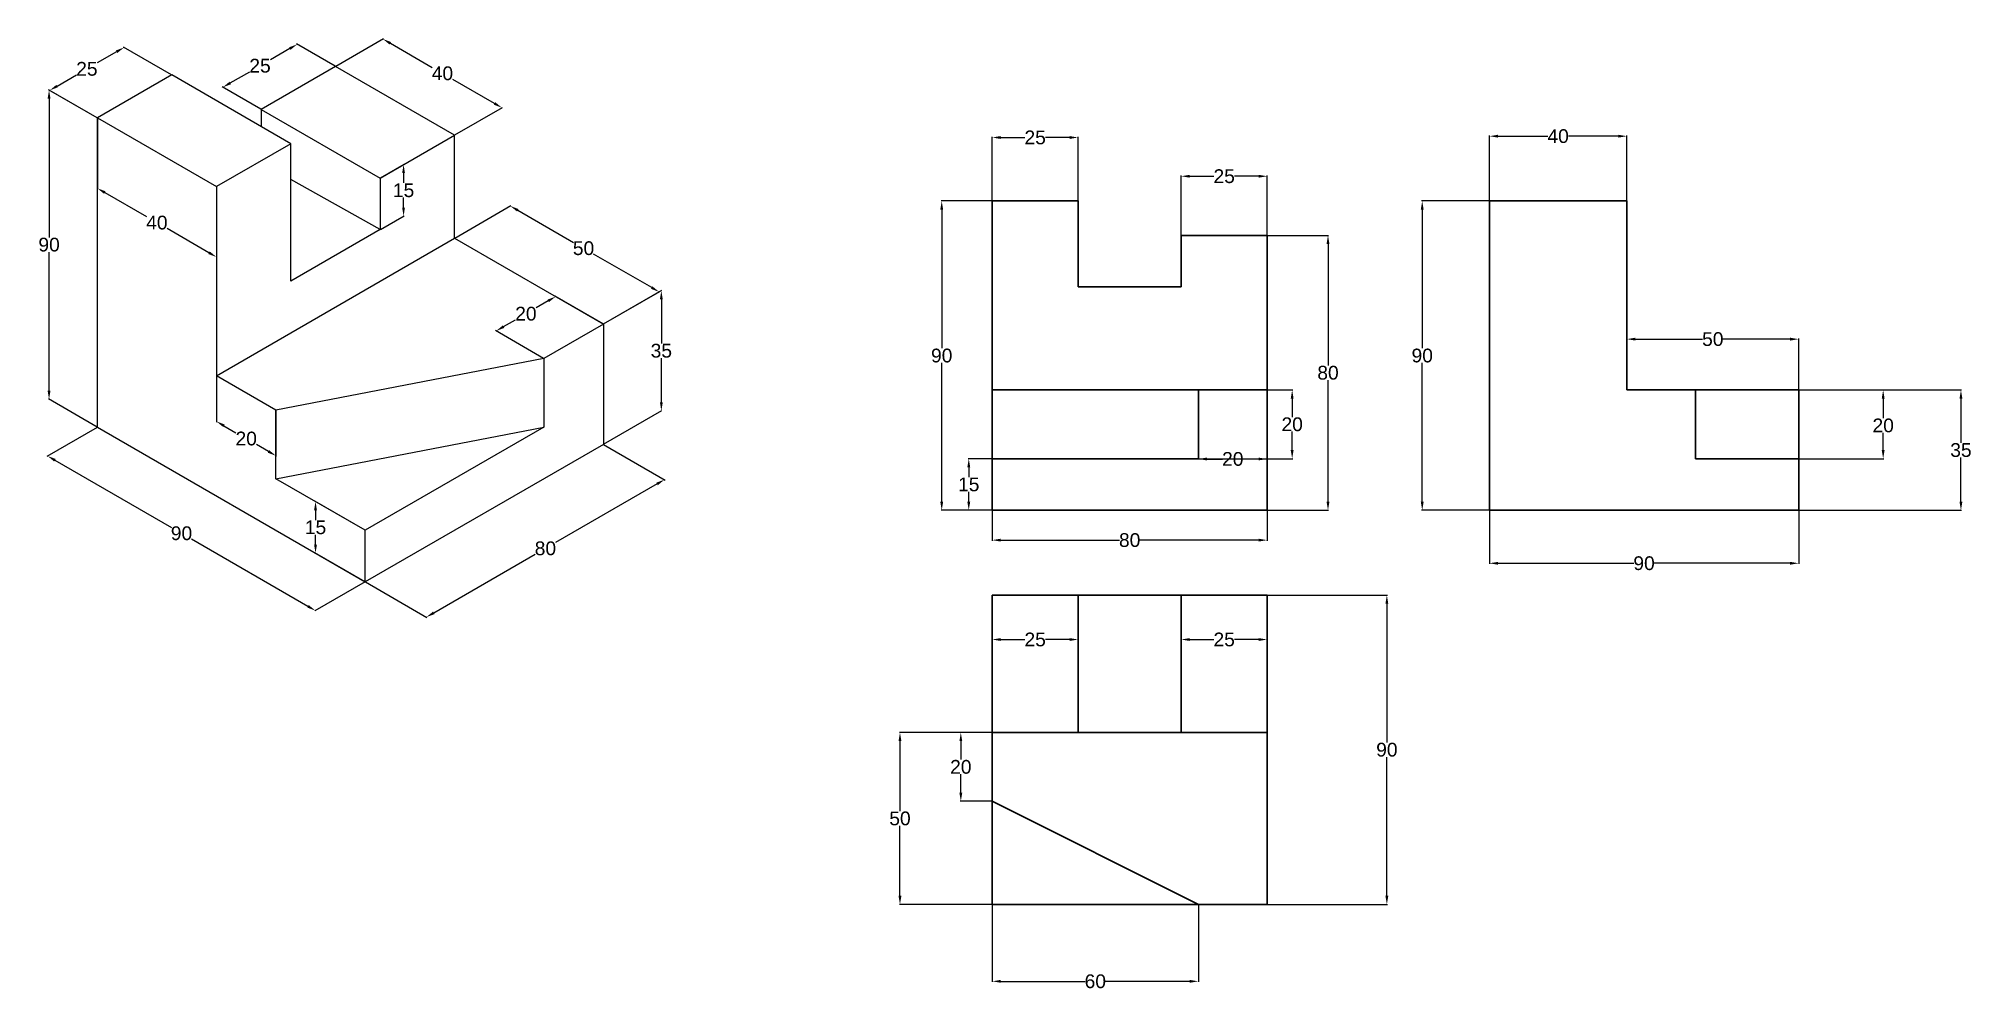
# Model space of a CAD drawing. Header units: millimetres. Extents: x 48 to 610, y -140 to 137.
import ezdxf

# ---------------------------------------------------------------- set-up
doc = ezdxf.new("R2010")
doc.units = ezdxf.units.MM
doc.header["$MEASUREMENT"] = 0
doc.styles.get("Standard").update_dxf_attribs({"font": 'arial.ttf'})
doc.dimstyles.get("Standard").update_dxf_attribs({"dimtxt": 4, "dimasz": 2.5, "dimexe": 0.18, "dimexo": 0.0625, "dimgap": 0.09, "dimtad": 0, "dimtih": 1, "dimtoh": 1, "dimdec": 4, "dimdsep": 46, "dimtxsty": 'Standard', "dimcen": 0.09, "dimadec": 0, "dimazin": 0, "dimtfac": 1, "dimtdec": 4, "dimtofl": 0, "dimtmove": 0, "dimatfit": 3, "dimfxl": 1, "dimtolj": 1, "dimtzin": 0, "dimarcsym": 0})

# ---------------------------------------------------------------- blocks, each defined once
blk = doc.blocks.new('*D1')
at = {"color": 0, "lineweight": -2, "transparency": 16777216}
for p, q in [((134.47, 129.06), (148.38, 137.09)), ((150.37, 135.74), (162.5, 128.74)), ((180.68, 118.24), (168.55, 125.24)), ((169.11, 109.06), (183.02, 117.09))]:
    blk.add_line(p, q, dxfattribs=at)
at = {"color": 0, "lineweight": 30, "transparency": 16777216}
for points in [[(150.58, 136.1), (150.16, 135.38), (148.2, 136.99)], [(180.89, 118.6), (180.47, 117.88), (182.84, 116.99)]]:
    blk.add_solid(points, dxfattribs=at)
at = {"layer": 'Defpoints', "color": 0, "lineweight": 30, "transparency": 16777216}
for p in [(134.41, 129.02), (182.84, 116.99), (169.05, 109.02)]:
    blk.add_point(p, dxfattribs=at)
at = {"color": 0, "lineweight": 25, "transparency": 16777216, "insert": (165.52, 126.99), "char_height": 4, "attachment_point": 5}
blk.add_mtext('\\A1;40', dxfattribs=at)
blk = doc.blocks.new('*D2')
at = {"color": 0, "lineweight": -2, "transparency": 16777216}
for p, q in [((169.11, 79.06), (185.46, 88.5)), ((187.45, 87.15), (203.63, 77.8)), ((226.42, 64.65), (209.53, 74.4)), ((212.41, 54.06), (228.76, 63.5))]:
    blk.add_line(p, q, dxfattribs=at)
at = {"color": 0, "lineweight": 30, "transparency": 16777216}
for points in [[(187.66, 87.51), (187.24, 86.79), (185.28, 88.4)], [(226.63, 65.01), (226.21, 64.29), (228.58, 63.4)]]:
    blk.add_solid(points, dxfattribs=at)
at = {"layer": 'Defpoints', "color": 0, "lineweight": 30, "transparency": 16777216}
for p in [(169.05, 79.02), (228.58, 63.4), (212.35, 54.02)]:
    blk.add_point(p, dxfattribs=at)
at = {"color": 0, "lineweight": 25, "transparency": 16777216, "insert": (206.58, 76.1), "char_height": 4, "attachment_point": 5}
blk.add_mtext('\\A1;50', dxfattribs=at)
blk = doc.blocks.new('*D3')
at = {"color": 0, "lineweight": -2, "transparency": 16777216}
for p, q in [((65.06, 23.99), (50.45, 15.55)), ((52.79, 14.4), (86.65, -5.14)), ((126.4, -28.1), (92.55, -8.55)), ((143, -21.01), (128.39, -29.45))]:
    blk.add_line(p, q, dxfattribs=at)
at = {"color": 0, "lineweight": 30, "transparency": 16777216}
for points in [[(53, 14.77), (52.58, 14.04), (50.63, 15.65)], [(126.61, -27.73), (126.2, -28.46), (128.57, -29.35)]]:
    blk.add_solid(points, dxfattribs=at)
at = {"layer": 'Defpoints', "color": 0, "lineweight": 30, "transparency": 16777216}
for p in [(65.12, 24.02), (143.07, -20.98), (128.57, -29.35)]:
    blk.add_point(p, dxfattribs=at)
at = {"color": 0, "lineweight": 25, "transparency": 16777216, "insert": (89.6, -6.85), "char_height": 4, "attachment_point": 5}
blk.add_mtext('\\A1;90', dxfattribs=at)
blk = doc.blocks.new('*D4')
at = {"color": 0, "lineweight": -2, "transparency": 16777216}
for p, q in [((65.06, 114.06), (50.89, 122.24)), ((51.07, 119.64), (51.07, 79.27)), ((51.07, 34.64), (51.07, 75.01)), ((65.06, 24.06), (50.89, 32.24))]:
    blk.add_line(p, q, dxfattribs=at)
at = {"color": 0, "lineweight": 30, "transparency": 16777216}
for points in [[(50.65, 119.64), (51.48, 119.64), (51.07, 122.14)], [(50.65, 34.64), (51.48, 34.64), (51.07, 32.14)]]:
    blk.add_solid(points, dxfattribs=at)
at = {"layer": 'Defpoints', "color": 0, "lineweight": 30, "transparency": 16777216}
for p in [(65.12, 114.02), (51.07, 32.14), (65.12, 24.02)]:
    blk.add_point(p, dxfattribs=at)
at = {"color": 0, "lineweight": 25, "transparency": 16777216, "insert": (51.07, 77.14), "char_height": 4, "attachment_point": 5}
blk.add_mtext('\\A1;90', dxfattribs=at)
blk = doc.blocks.new('*D5')
at = {"color": 0, "lineweight": -2, "transparency": 16777216}
for p, q in [((212.41, 18.99), (230.31, 8.65)), ((227.97, 7.51), (198.44, -9.54)), ((163.02, -29.99), (192.54, -12.95)), ((143.13, -21.01), (161.03, -31.35))]:
    blk.add_line(p, q, dxfattribs=at)
at = {"color": 0, "lineweight": 30, "transparency": 16777216}
for points in [[(227.76, 7.87), (228.18, 7.14), (230.13, 8.76)], [(162.81, -29.63), (163.23, -30.36), (160.85, -31.24)]]:
    blk.add_solid(points, dxfattribs=at)
at = {"layer": 'Defpoints', "color": 0, "lineweight": 30, "transparency": 16777216}
for p in [(212.35, 19.02), (143.07, -20.98), (160.85, -31.24)]:
    blk.add_point(p, dxfattribs=at)
at = {"color": 0, "lineweight": 25, "transparency": 16777216, "insert": (195.49, -11.24), "char_height": 4, "attachment_point": 5}
blk.add_mtext('\\A1;80', dxfattribs=at)
blk = doc.blocks.new('*D6')
at = {"color": 0, "lineweight": -2, "transparency": 16777216}
for p, q in [((70.73, 133.29), (65.08, 130.02)), ((86.71, 126.56), (72.72, 134.64)), ((53.41, 123.29), (59.07, 126.55)), ((65.06, 114.06), (51.07, 122.14))]:
    blk.add_line(p, q, dxfattribs=at)
at = {"color": 0, "lineweight": 30, "transparency": 16777216}
for points in [[(70.52, 133.65), (70.94, 132.93), (72.9, 134.54)], [(53.2, 123.65), (53.62, 122.93), (51.25, 122.04)]]:
    blk.add_solid(points, dxfattribs=at)
at = {"layer": 'Defpoints', "color": 0, "lineweight": 30, "transparency": 16777216}
for p in [(86.77, 126.52), (51.25, 122.04), (65.12, 114.02)]:
    blk.add_point(p, dxfattribs=at)
at = {"color": 0, "lineweight": 25, "transparency": 16777216, "insert": (62.07, 128.29), "char_height": 4, "attachment_point": 5}
blk.add_mtext('\\A1;25', dxfattribs=at)
blk = doc.blocks.new('*D7')
at = {"color": 0, "lineweight": -2, "transparency": 16777216}
for p, q in [((65.12, 113.95), (65.12, 93.35)), ((67.29, 92.3), (79.42, 85.3)), ((99.76, 93.95), (99.76, 73.35)), ((97.6, 74.8), (85.47, 81.81))]:
    blk.add_line(p, q, dxfattribs=at)
at = {"color": 0, "lineweight": 30, "transparency": 16777216}
for points in [[(67.5, 92.67), (67.08, 91.94), (65.12, 93.55)], [(97.81, 75.17), (97.39, 74.44), (99.76, 73.55)]]:
    blk.add_solid(points, dxfattribs=at)
at = {"layer": 'Defpoints', "color": 0, "lineweight": 30, "transparency": 16777216}
for p in [(65.12, 114.02), (99.76, 94.02), (99.76, 73.55)]:
    blk.add_point(p, dxfattribs=at)
at = {"color": 0, "lineweight": 25, "transparency": 16777216, "insert": (82.44, 83.55), "char_height": 4, "attachment_point": 5}
blk.add_mtext('\\A1;40', dxfattribs=at)
blk = doc.blocks.new('*D8')
at = {"color": 0, "lineweight": -2, "transparency": 16777216}
for p, q in [((212.41, 54.06), (229.4, 63.87)), ((229.22, 61.27), (229.22, 48.4)), ((229.22, 31.27), (229.22, 44.13)), ((212.41, 19.06), (229.4, 28.87))]:
    blk.add_line(p, q, dxfattribs=at)
at = {"color": 0, "lineweight": 30, "transparency": 16777216}
for points in [[(228.81, 61.27), (229.64, 61.27), (229.22, 63.77)], [(228.81, 31.27), (229.64, 31.27), (229.22, 28.77)]]:
    blk.add_solid(points, dxfattribs=at)
at = {"layer": 'Defpoints', "color": 0, "lineweight": 30, "transparency": 16777216}
for p in [(212.35, 54.02), (229.22, 28.77), (212.35, 19.02)]:
    blk.add_point(p, dxfattribs=at)
at = {"color": 0, "lineweight": 25, "transparency": 16777216, "insert": (229.22, 46.27), "char_height": 4, "attachment_point": 5}
blk.add_mtext('\\A1;35', dxfattribs=at)
blk = doc.blocks.new('*D9')
at = {"color": 0, "lineweight": -2, "transparency": 16777216}
for p, q in [((147.46, 96.56), (154.4, 100.57)), ((154.22, 97.96), (154.22, 95.09)), ((154.22, 87.96), (154.22, 90.83)), ((147.46, 81.56), (154.4, 85.57))]:
    blk.add_line(p, q, dxfattribs=at)
at = {"color": 0, "lineweight": 30, "transparency": 16777216}
for points in [[(153.8, 97.96), (154.63, 97.96), (154.22, 100.46)], [(153.8, 87.96), (154.63, 87.96), (154.22, 85.46)]]:
    blk.add_solid(points, dxfattribs=at)
at = {"layer": 'Defpoints', "color": 0, "lineweight": 30, "transparency": 16777216}
for p in [(147.4, 96.52), (154.22, 85.46), (147.4, 81.52)]:
    blk.add_point(p, dxfattribs=at)
at = {"color": 0, "lineweight": 25, "transparency": 16777216, "insert": (154.22, 92.96), "char_height": 4, "attachment_point": 5}
blk.add_mtext('\\A1;15', dxfattribs=at)
blk = doc.blocks.new('*D10')
at = {"color": 0, "lineweight": -2, "transparency": 16777216}
for p, q in [((99.76, 38.95), (99.76, 25.5)), ((117.09, 28.95), (117.09, 15.5)), ((101.93, 24.46), (105.44, 22.43)), ((114.92, 16.96), (111.41, 18.99))]:
    blk.add_line(p, q, dxfattribs=at)
at = {"color": 0, "lineweight": 30, "transparency": 16777216}
for points in [[(102.14, 24.82), (101.72, 24.1), (99.76, 25.71)], [(115.13, 17.32), (114.71, 16.6), (117.09, 15.71)]]:
    blk.add_solid(points, dxfattribs=at)
at = {"layer": 'Defpoints', "color": 0, "lineweight": 30, "transparency": 16777216}
for p in [(99.76, 39.02), (117.09, 29.02), (117.09, 15.71)]:
    blk.add_point(p, dxfattribs=at)
at = {"color": 0, "lineweight": 25, "transparency": 16777216, "insert": (108.43, 20.71), "char_height": 4, "attachment_point": 5}
blk.add_mtext('\\A1;20', dxfattribs=at)
blk = doc.blocks.new('*D11')
at = {"color": 0, "lineweight": -2, "transparency": 16777216}
for p, q in [((143, -5.94), (128.42, 2.48)), ((128.6, -0.12), (128.6, -2.99)), ((128.6, -10.12), (128.6, -7.25)), ((143, -20.94), (128.42, -12.52))]:
    blk.add_line(p, q, dxfattribs=at)
at = {"color": 0, "lineweight": 30, "transparency": 16777216}
for points in [[(128.18, -0.12), (129.01, -0.12), (128.6, 2.38)], [(128.18, -10.12), (129.01, -10.12), (128.6, -12.62)]]:
    blk.add_solid(points, dxfattribs=at)
at = {"layer": 'Defpoints', "color": 0, "lineweight": 30, "transparency": 16777216}
for p in [(143.07, -5.98), (128.6, -12.62), (143.07, -20.98)]:
    blk.add_point(p, dxfattribs=at)
at = {"color": 0, "lineweight": 25, "transparency": 16777216, "insert": (128.6, -5.12), "char_height": 4, "attachment_point": 5}
blk.add_mtext('\\A1;15', dxfattribs=at)
blk = doc.blocks.new('*D12')
at = {"color": 0, "lineweight": -2, "transparency": 16777216}
for p, q in [((212.29, 54.06), (198.29, 62.14)), ((196.31, 60.79), (192.79, 58.76)), ((194.97, 44.06), (180.97, 52.14)), ((183.32, 53.29), (186.83, 55.31))]:
    blk.add_line(p, q, dxfattribs=at)
at = {"color": 0, "lineweight": 30, "transparency": 16777216}
for points in [[(196.1, 61.15), (196.52, 60.43), (198.47, 62.04)], [(183.11, 53.65), (183.52, 52.93), (181.15, 52.04)]]:
    blk.add_solid(points, dxfattribs=at)
at = {"layer": 'Defpoints', "color": 0, "lineweight": 30, "transparency": 16777216}
for p in [(198.47, 62.04), (212.35, 54.02), (195.03, 44.02)]:
    blk.add_point(p, dxfattribs=at)
at = {"color": 0, "lineweight": 25, "transparency": 16777216, "insert": (189.81, 57.04), "char_height": 4, "attachment_point": 5}
blk.add_mtext('\\A1;20', dxfattribs=at)
blk = doc.blocks.new('*D13')
at = {"color": 0, "lineweight": -2, "transparency": 16777216}
for p, q in [((134.34, 129.06), (123.1, 135.55)), ((121.11, 134.2), (115.46, 130.93)), ((103.79, 124.2), (109.45, 127.47)), ((112.69, 116.56), (101.45, 123.05))]:
    blk.add_line(p, q, dxfattribs=at)
at = {"color": 0, "lineweight": 30, "transparency": 16777216}
for points in [[(120.9, 134.56), (121.32, 133.84), (123.28, 135.45)], [(103.58, 124.56), (104, 123.84), (101.63, 122.95)]]:
    blk.add_solid(points, dxfattribs=at)
at = {"layer": 'Defpoints', "color": 0, "lineweight": 30, "transparency": 16777216}
for p in [(123.28, 135.45), (134.41, 129.02), (112.76, 116.52)]:
    blk.add_point(p, dxfattribs=at)
at = {"color": 0, "lineweight": 25, "transparency": 16777216, "insert": (112.45, 129.2), "char_height": 4, "attachment_point": 5}
blk.add_mtext('\\A1;25', dxfattribs=at)
blk = doc.blocks.new('*D14')
at = {"color": 0, "lineweight": -2, "transparency": 16777216}
for p, q in [((325.49, 89.92), (325.49, 108.51)), ((327.99, 108.33), (334.99, 108.33)), ((347.99, 108.33), (340.99, 108.33)), ((350.49, 89.92), (350.49, 108.51))]:
    blk.add_line(p, q, dxfattribs=at)
at = {"color": 0, "lineweight": 30, "transparency": 16777216}
for points in [[(327.99, 108.75), (327.99, 107.91), (325.49, 108.33)], [(347.99, 108.75), (347.99, 107.91), (350.49, 108.33)]]:
    blk.add_solid(points, dxfattribs=at)
at = {"layer": 'Defpoints', "color": 0, "lineweight": 30, "transparency": 16777216}
for p in [(350.49, 108.33), (325.49, 89.86), (350.49, 89.86)]:
    blk.add_point(p, dxfattribs=at)
at = {"color": 0, "lineweight": 25, "transparency": 16777216, "insert": (337.99, 108.33), "char_height": 4, "attachment_point": 5}
blk.add_mtext('\\A1;25', dxfattribs=at)
blk = doc.blocks.new('*D15')
at = {"color": 0, "lineweight": -2, "transparency": 16777216}
for p, q in [((380.49, 79.92), (380.49, 97.23)), ((382.99, 97.05), (389.99, 97.05)), ((402.99, 97.05), (395.99, 97.05)), ((405.49, 79.92), (405.49, 97.23))]:
    blk.add_line(p, q, dxfattribs=at)
at = {"color": 0, "lineweight": 30, "transparency": 16777216}
for points in [[(382.99, 97.47), (382.99, 96.64), (380.49, 97.05)], [(402.99, 97.47), (402.99, 96.64), (405.49, 97.05)]]:
    blk.add_solid(points, dxfattribs=at)
at = {"layer": 'Defpoints', "color": 0, "lineweight": 30, "transparency": 16777216}
for p in [(405.49, 97.05), (380.49, 79.86), (405.49, 79.86)]:
    blk.add_point(p, dxfattribs=at)
at = {"color": 0, "lineweight": 25, "transparency": 16777216, "insert": (392.99, 97.05), "char_height": 4, "attachment_point": 5}
blk.add_mtext('\\A1;25', dxfattribs=at)
blk = doc.blocks.new('*D16')
at = {"color": 0, "lineweight": -2, "transparency": 16777216}
for p, q in [((325.49, -0.2), (325.49, -9.02)), ((405.49, -0.2), (405.49, -9.02)), ((327.99, -8.84), (362.54, -8.84)), ((402.99, -8.84), (368.44, -8.84))]:
    blk.add_line(p, q, dxfattribs=at)
at = {"color": 0, "lineweight": 30, "transparency": 16777216}
for points in [[(327.99, -8.42), (327.99, -9.26), (325.49, -8.84)], [(402.99, -8.42), (402.99, -9.26), (405.49, -8.84)]]:
    blk.add_solid(points, dxfattribs=at)
at = {"layer": 'Defpoints', "color": 0, "lineweight": 30, "transparency": 16777216}
for p in [(325.49, -0.14), (405.49, -0.14), (405.49, -8.84)]:
    blk.add_point(p, dxfattribs=at)
at = {"color": 0, "lineweight": 25, "transparency": 16777216, "insert": (365.49, -8.84), "char_height": 4, "attachment_point": 5}
blk.add_mtext('\\A1;80', dxfattribs=at)
blk = doc.blocks.new('*D17')
at = {"color": 0, "lineweight": -2, "transparency": 16777216}
for p, q in [((405.55, 79.86), (423.38, 79.86)), ((423.2, 77.36), (423.2, 41.99)), ((423.2, 2.36), (423.2, 37.73)), ((405.55, -0.14), (423.38, -0.14))]:
    blk.add_line(p, q, dxfattribs=at)
at = {"color": 0, "lineweight": 30, "transparency": 16777216}
for points in [[(422.78, 77.36), (423.62, 77.36), (423.2, 79.86)], [(422.78, 2.36), (423.62, 2.36), (423.2, -0.14)]]:
    blk.add_solid(points, dxfattribs=at)
at = {"layer": 'Defpoints', "color": 0, "lineweight": 30, "transparency": 16777216}
for p in [(405.49, 79.86), (405.49, -0.14), (423.2, -0.14)]:
    blk.add_point(p, dxfattribs=at)
at = {"color": 0, "lineweight": 25, "transparency": 16777216, "insert": (423.2, 39.86), "char_height": 4, "attachment_point": 5}
blk.add_mtext('\\A1;80', dxfattribs=at)
blk = doc.blocks.new('*D18')
at = {"color": 0, "lineweight": -2, "transparency": 16777216}
for p, q in [((325.43, 89.86), (310.62, 89.86)), ((310.8, 87.36), (310.8, 46.99)), ((310.8, 2.36), (310.8, 42.73)), ((325.43, -0.14), (310.62, -0.14))]:
    blk.add_line(p, q, dxfattribs=at)
at = {"color": 0, "lineweight": 30, "transparency": 16777216}
for points in [[(310.39, 87.36), (311.22, 87.36), (310.8, 89.86)], [(310.39, 2.36), (311.22, 2.36), (310.8, -0.14)]]:
    blk.add_solid(points, dxfattribs=at)
at = {"layer": 'Defpoints', "color": 0, "lineweight": 30, "transparency": 16777216}
for p in [(325.49, 89.86), (310.8, -0.14), (325.49, -0.14)]:
    blk.add_point(p, dxfattribs=at)
at = {"color": 0, "lineweight": 25, "transparency": 16777216, "insert": (310.8, 44.86), "char_height": 4, "attachment_point": 5}
blk.add_mtext('\\A1;90', dxfattribs=at)
blk = doc.blocks.new('*D19')
at = {"color": 0, "lineweight": -2, "transparency": 16777216}
for p, q in [((325.49, -114.89), (325.49, -137.4)), ((385.49, -114.89), (385.49, -137.4)), ((327.99, -137.22), (352.53, -137.22)), ((382.99, -137.22), (358.45, -137.22))]:
    blk.add_line(p, q, dxfattribs=at)
at = {"color": 0, "lineweight": 30, "transparency": 16777216}
for points in [[(327.99, -136.8), (327.99, -137.63), (325.49, -137.22)], [(382.99, -136.8), (382.99, -137.63), (385.49, -137.22)]]:
    blk.add_solid(points, dxfattribs=at)
at = {"layer": 'Defpoints', "color": 0, "lineweight": 30, "transparency": 16777216}
for p in [(325.49, -114.83), (385.49, -114.83), (325.49, -137.22)]:
    blk.add_point(p, dxfattribs=at)
at = {"color": 0, "lineweight": 25, "transparency": 16777216, "insert": (355.49, -137.22), "char_height": 4, "attachment_point": 5}
blk.add_mtext('\\A1;60', dxfattribs=at)
blk = doc.blocks.new('*D20')
at = {"color": 0, "lineweight": -2, "transparency": 16777216}
for p, q in [((405.55, -24.83), (440.51, -24.83)), ((440.33, -27.33), (440.33, -67.7)), ((440.33, -112.33), (440.33, -71.96)), ((405.55, -114.83), (440.51, -114.83))]:
    blk.add_line(p, q, dxfattribs=at)
at = {"color": 0, "lineweight": 30, "transparency": 16777216}
for points in [[(439.91, -27.33), (440.74, -27.33), (440.33, -24.83)], [(439.91, -112.33), (440.74, -112.33), (440.33, -114.83)]]:
    blk.add_solid(points, dxfattribs=at)
at = {"layer": 'Defpoints', "color": 0, "lineweight": 30, "transparency": 16777216}
for p in [(405.49, -24.83), (405.49, -114.83), (440.33, -114.83)]:
    blk.add_point(p, dxfattribs=at)
at = {"color": 0, "lineweight": 25, "transparency": 16777216, "insert": (440.33, -69.83), "char_height": 4, "attachment_point": 5}
blk.add_mtext('\\A1;90', dxfattribs=at)
blk = doc.blocks.new('*D21')
at = {"color": 0, "lineweight": -2, "transparency": 16777216}
for p, q in [((405.43, -64.83), (298.48, -64.83)), ((298.66, -67.33), (298.66, -87.7)), ((298.66, -112.33), (298.66, -91.96)), ((405.43, -114.83), (298.48, -114.83))]:
    blk.add_line(p, q, dxfattribs=at)
at = {"color": 0, "lineweight": 30, "transparency": 16777216}
for points in [[(298.24, -67.33), (299.07, -67.33), (298.66, -64.83)], [(298.24, -112.33), (299.07, -112.33), (298.66, -114.83)]]:
    blk.add_solid(points, dxfattribs=at)
at = {"layer": 'Defpoints', "color": 0, "lineweight": 30, "transparency": 16777216}
for p in [(405.49, -64.83), (298.66, -114.83), (405.49, -114.83)]:
    blk.add_point(p, dxfattribs=at)
at = {"color": 0, "lineweight": 25, "transparency": 16777216, "insert": (298.66, -89.83), "char_height": 4, "attachment_point": 5}
blk.add_mtext('\\A1;50', dxfattribs=at)
blk = doc.blocks.new('*D22')
at = {"color": 0, "lineweight": -2, "transparency": 16777216}
for p, q in [((325.49, -24.89), (325.49, -37.94)), ((350.49, -24.89), (350.49, -37.94)), ((327.99, -37.76), (334.99, -37.76)), ((347.99, -37.76), (340.99, -37.76))]:
    blk.add_line(p, q, dxfattribs=at)
at = {"color": 0, "lineweight": 30, "transparency": 16777216}
for points in [[(327.99, -37.34), (327.99, -38.18), (325.49, -37.76)], [(347.99, -37.34), (347.99, -38.18), (350.49, -37.76)]]:
    blk.add_solid(points, dxfattribs=at)
at = {"layer": 'Defpoints', "color": 0, "lineweight": 30, "transparency": 16777216}
for p in [(325.49, -24.83), (350.49, -24.83), (350.49, -37.76)]:
    blk.add_point(p, dxfattribs=at)
at = {"color": 0, "lineweight": 25, "transparency": 16777216, "insert": (337.99, -37.76), "char_height": 4, "attachment_point": 5}
blk.add_mtext('\\A1;25', dxfattribs=at)
blk = doc.blocks.new('*D23')
at = {"color": 0, "lineweight": -2, "transparency": 16777216}
for p, q in [((380.49, -24.89), (380.49, -37.94)), ((405.49, -24.89), (405.49, -37.94)), ((382.99, -37.76), (389.99, -37.76)), ((402.99, -37.76), (395.99, -37.76))]:
    blk.add_line(p, q, dxfattribs=at)
at = {"color": 0, "lineweight": 30, "transparency": 16777216}
for points in [[(382.99, -37.34), (382.99, -38.18), (380.49, -37.76)], [(402.99, -37.34), (402.99, -38.18), (405.49, -37.76)]]:
    blk.add_solid(points, dxfattribs=at)
at = {"layer": 'Defpoints', "color": 0, "lineweight": 30, "transparency": 16777216}
for p in [(380.49, -24.83), (405.49, -24.83), (380.49, -37.76)]:
    blk.add_point(p, dxfattribs=at)
at = {"color": 0, "lineweight": 25, "transparency": 16777216, "insert": (392.99, -37.76), "char_height": 4, "attachment_point": 5}
blk.add_mtext('\\A1;25', dxfattribs=at)
blk = doc.blocks.new('*D24')
at = {"color": 0, "lineweight": -2, "transparency": 16777216}
for p, q in [((325.43, -64.83), (316.18, -64.83)), ((316.36, -67.33), (316.36, -72.7)), ((316.36, -82.33), (316.36, -76.96)), ((325.43, -84.83), (316.18, -84.83))]:
    blk.add_line(p, q, dxfattribs=at)
at = {"color": 0, "lineweight": 30, "transparency": 16777216}
for points in [[(315.95, -67.33), (316.78, -67.33), (316.36, -64.83)], [(315.95, -82.33), (316.78, -82.33), (316.36, -84.83)]]:
    blk.add_solid(points, dxfattribs=at)
at = {"layer": 'Defpoints', "color": 0, "lineweight": 30, "transparency": 16777216}
for p in [(316.36, -64.83), (325.49, -64.83), (325.49, -84.83)]:
    blk.add_point(p, dxfattribs=at)
at = {"color": 0, "lineweight": 25, "transparency": 16777216, "insert": (316.36, -74.83), "char_height": 4, "attachment_point": 5}
blk.add_mtext('\\A1;20', dxfattribs=at)
blk = doc.blocks.new('*D25')
at = {"color": 0, "lineweight": -2, "transparency": 16777216}
for p, q in [((385.49, 14.8), (385.49, 14.59)), ((387.99, 14.77), (392.51, 14.77)), ((402.99, 14.77), (398.47, 14.77)), ((405.49, 14.8), (405.49, 14.59))]:
    blk.add_line(p, q, dxfattribs=at)
at = {"color": 0, "lineweight": 30, "transparency": 16777216}
for points in [[(387.99, 15.19), (387.99, 14.36), (385.49, 14.77)], [(402.99, 15.19), (402.99, 14.36), (405.49, 14.77)]]:
    blk.add_solid(points, dxfattribs=at)
at = {"layer": 'Defpoints', "color": 0, "lineweight": 30, "transparency": 16777216}
for p in [(385.49, 14.86), (405.49, 14.86), (405.49, 14.77)]:
    blk.add_point(p, dxfattribs=at)
at = {"color": 0, "lineweight": 25, "transparency": 16777216, "insert": (395.49, 14.77), "char_height": 4, "attachment_point": 5}
blk.add_mtext('\\A1;20', dxfattribs=at)
blk = doc.blocks.new('*D26')
at = {"color": 0, "lineweight": -2, "transparency": 16777216}
for p, q in [((325.43, 14.86), (318.49, 14.86)), ((318.67, 12.36), (318.67, 9.49)), ((318.67, 2.36), (318.67, 5.23)), ((325.43, -0.14), (318.49, -0.14))]:
    blk.add_line(p, q, dxfattribs=at)
at = {"color": 0, "lineweight": 30, "transparency": 16777216}
for points in [[(318.25, 12.36), (319.09, 12.36), (318.67, 14.86)], [(318.25, 2.36), (319.09, 2.36), (318.67, -0.14)]]:
    blk.add_solid(points, dxfattribs=at)
at = {"layer": 'Defpoints', "color": 0, "lineweight": 30, "transparency": 16777216}
for p in [(325.49, 14.86), (318.67, -0.14), (325.49, -0.14)]:
    blk.add_point(p, dxfattribs=at)
at = {"color": 0, "lineweight": 25, "transparency": 16777216, "insert": (318.67, 7.36), "char_height": 4, "attachment_point": 5}
blk.add_mtext('\\A1;15', dxfattribs=at)
blk = doc.blocks.new('*D27')
at = {"color": 0, "lineweight": -2, "transparency": 16777216}
for p, q in [((385.55, 34.86), (412.95, 34.86)), ((412.77, 32.36), (412.77, 26.99)), ((412.77, 17.36), (412.77, 22.73)), ((385.55, 14.86), (412.95, 14.86))]:
    blk.add_line(p, q, dxfattribs=at)
at = {"color": 0, "lineweight": 30, "transparency": 16777216}
for points in [[(412.35, 32.36), (413.18, 32.36), (412.77, 34.86)], [(412.35, 17.36), (413.18, 17.36), (412.77, 14.86)]]:
    blk.add_solid(points, dxfattribs=at)
at = {"layer": 'Defpoints', "color": 0, "lineweight": 30, "transparency": 16777216}
for p in [(385.49, 34.86), (385.49, 14.86), (412.77, 14.86)]:
    blk.add_point(p, dxfattribs=at)
at = {"color": 0, "lineweight": 25, "transparency": 16777216, "insert": (412.77, 24.86), "char_height": 4, "attachment_point": 5}
blk.add_mtext('\\A1;20', dxfattribs=at)
blk = doc.blocks.new('*D29')
at = {"color": 0, "lineweight": -2, "transparency": 16777216}
for p, q in [((510.16, 34.92), (510.16, 49.83)), ((512.66, 49.65), (532.21, 49.65)), ((557.66, 49.65), (538.1, 49.65)), ((560.16, 34.92), (560.16, 49.83))]:
    blk.add_line(p, q, dxfattribs=at)
at = {"color": 0, "lineweight": 30, "transparency": 16777216}
for points in [[(512.66, 50.07), (512.66, 49.23), (510.16, 49.65)], [(557.66, 50.07), (557.66, 49.23), (560.16, 49.65)]]:
    blk.add_solid(points, dxfattribs=at)
at = {"layer": 'Defpoints', "color": 0, "lineweight": 30, "transparency": 16777216}
for p in [(560.16, 49.65), (510.16, 34.86), (560.16, 34.86)]:
    blk.add_point(p, dxfattribs=at)
at = {"color": 0, "lineweight": 25, "transparency": 16777216, "insert": (535.16, 49.65), "char_height": 4, "attachment_point": 5}
blk.add_mtext('\\A1;50', dxfattribs=at)
blk = doc.blocks.new('*D30')
at = {"color": 0, "lineweight": -2, "transparency": 16777216}
for p, q in [((560.22, 34.86), (607.55, 34.86)), ((607.37, 32.36), (607.37, 19.49)), ((607.37, 2.36), (607.37, 15.23)), ((560.22, -0.14), (607.55, -0.14))]:
    blk.add_line(p, q, dxfattribs=at)
at = {"color": 0, "lineweight": 30, "transparency": 16777216}
for points in [[(606.95, 32.36), (607.78, 32.36), (607.37, 34.86)], [(606.95, 2.36), (607.78, 2.36), (607.37, -0.14)]]:
    blk.add_solid(points, dxfattribs=at)
at = {"layer": 'Defpoints', "color": 0, "lineweight": 30, "transparency": 16777216}
for p in [(560.16, 34.86), (560.16, -0.14), (607.37, -0.14)]:
    blk.add_point(p, dxfattribs=at)
at = {"color": 0, "lineweight": 25, "transparency": 16777216, "insert": (607.37, 17.36), "char_height": 4, "attachment_point": 5}
blk.add_mtext('\\A1;35', dxfattribs=at)
blk = doc.blocks.new('*D31')
at = {"color": 0, "lineweight": -2, "transparency": 16777216}
for p, q in [((530.22, 34.86), (584.92, 34.86)), ((584.74, 32.36), (584.74, 26.65)), ((584.74, 17.36), (584.74, 22.38)), ((530.22, 14.86), (584.92, 14.86))]:
    blk.add_line(p, q, dxfattribs=at)
at = {"color": 0, "lineweight": 30, "transparency": 16777216}
for points in [[(584.33, 32.36), (585.16, 32.36), (584.74, 34.86)], [(584.33, 17.36), (585.16, 17.36), (584.74, 14.86)]]:
    blk.add_solid(points, dxfattribs=at)
at = {"layer": 'Defpoints', "color": 0, "lineweight": 30, "transparency": 16777216}
for p in [(530.16, 34.86), (530.16, 14.86), (584.74, 14.86)]:
    blk.add_point(p, dxfattribs=at)
at = {"color": 0, "lineweight": 25, "transparency": 16777216, "insert": (584.74, 24.52), "char_height": 4, "attachment_point": 5}
blk.add_mtext('\\A1;20', dxfattribs=at)
blk = doc.blocks.new('*D32')
at = {"color": 0, "lineweight": -2, "transparency": 16777216}
for p, q in [((470.16, 89.92), (470.16, 108.89)), ((472.66, 108.71), (487.13, 108.71)), ((507.66, 108.71), (493.18, 108.71)), ((510.16, 89.92), (510.16, 108.89))]:
    blk.add_line(p, q, dxfattribs=at)
at = {"color": 0, "lineweight": 30, "transparency": 16777216}
for points in [[(472.66, 109.13), (472.66, 108.3), (470.16, 108.71)], [(507.66, 109.13), (507.66, 108.3), (510.16, 108.71)]]:
    blk.add_solid(points, dxfattribs=at)
at = {"layer": 'Defpoints', "color": 0, "lineweight": 30, "transparency": 16777216}
for p in [(470.16, 108.71), (470.16, 89.86), (510.16, 89.86)]:
    blk.add_point(p, dxfattribs=at)
at = {"color": 0, "lineweight": 25, "transparency": 16777216, "insert": (490.16, 108.71), "char_height": 4, "attachment_point": 5}
blk.add_mtext('\\A1;40', dxfattribs=at)
blk = doc.blocks.new('*D33')
at = {"color": 0, "lineweight": -2, "transparency": 16777216}
for p, q in [((470.16, -0.2), (470.16, -15.75)), ((560.16, -0.2), (560.16, -15.75)), ((472.66, -15.57), (512.21, -15.57)), ((557.66, -15.57), (518.1, -15.57))]:
    blk.add_line(p, q, dxfattribs=at)
at = {"color": 0, "lineweight": 30, "transparency": 16777216}
for points in [[(472.66, -15.16), (472.66, -15.99), (470.16, -15.57)], [(557.66, -15.16), (557.66, -15.99), (560.16, -15.57)]]:
    blk.add_solid(points, dxfattribs=at)
at = {"layer": 'Defpoints', "color": 0, "lineweight": 30, "transparency": 16777216}
for p in [(470.16, -0.14), (560.16, -0.14), (560.16, -15.57)]:
    blk.add_point(p, dxfattribs=at)
at = {"color": 0, "lineweight": 25, "transparency": 16777216, "insert": (515.16, -15.57), "char_height": 4, "attachment_point": 5}
blk.add_mtext('\\A1;90', dxfattribs=at)
blk = doc.blocks.new('*D34')
at = {"color": 0, "lineweight": -2, "transparency": 16777216}
for p, q in [((470.09, 89.86), (450.44, 89.86)), ((450.62, 87.36), (450.62, 46.99)), ((450.62, 2.36), (450.62, 42.73)), ((470.09, -0.14), (450.44, -0.14))]:
    blk.add_line(p, q, dxfattribs=at)
at = {"color": 0, "lineweight": 30, "transparency": 16777216}
for points in [[(450.2, 87.36), (451.03, 87.36), (450.62, 89.86)], [(450.2, 2.36), (451.03, 2.36), (450.62, -0.14)]]:
    blk.add_solid(points, dxfattribs=at)
at = {"layer": 'Defpoints', "color": 0, "lineweight": 30, "transparency": 16777216}
for p in [(470.16, 89.86), (450.62, -0.14), (470.16, -0.14)]:
    blk.add_point(p, dxfattribs=at)
at = {"color": 0, "lineweight": 25, "transparency": 16777216, "insert": (450.62, 44.86), "char_height": 4, "attachment_point": 5}
blk.add_mtext('\\A1;90', dxfattribs=at)

msp = doc.modelspace()

# ---------------------------------------------------------------- linework, layer by layer
for p, q in [((86.77449, 126.52434), (65.12385, 114.02434)), ((121.4155, 106.52434), (86.77449, 126.52434)), ((134.40588, 129.02434), (112.75525, 116.52434)), ((169.0469, 109.02434), (134.40588, 129.02434)), ((65.12385, 24.02434), (65.12385, 114.02434)), ((65.12385, 114.02434), (99.76487, 94.02434)), ((112.75525, 116.52434), (112.75004, 111.52734)), ((112.75525, 116.52434), (147.39626, 96.52434)), ((147.39626, 96.52434), (169.0469, 109.02434)), ((169.0469, 79.02434), (169.0469, 109.02434)), ((121.4155, 106.52434), (99.76487, 94.02434)), ((121.4155, 66.52434), (121.4155, 106.52434)), ((147.39626, 81.52434), (121.4155, 96.09807)), ((147.39626, 96.52434), (147.39626, 81.52434)), ((99.76487, 94.02434), (99.76487, 39.02434)), ((99.76487, 39.02434), (169.0469, 79.02434)), ((147.39626, 81.52434), (121.4155, 66.52434)), ((169.0469, 79.02434), (212.34817, 54.02434)), ((212.34817, 54.02434), (195.02766, 44.02434)), ((212.34817, 54.02434), (212.34817, 19.02434)), ((195.02766, 44.02434), (117.08538, 29.02434)), ((195.02766, 44.02434), (195.02766, 24.02434)), ((117.08538, 29.02434), (99.76487, 39.02434)), ((117.08538, 9.02434), (117.08538, 29.02434)), ((65.12385, 24.02434), (143.06614, -20.97566)), ((117.08538, 9.02434), (195.02766, 24.02434)), ((195.02766, 24.02434), (143.06614, -5.97566)), ((212.34817, 19.02434), (143.06614, -20.97566)), ((143.06614, -5.97566), (117.08538, 9.02434)), ((143.06614, -20.97566), (143.06614, -5.97566))]:
    msp.add_line(p, q)
at = {"lineweight": 30}
for p, q in [((325.48931, -0.14121), (325.48931, 89.85879)), ((325.48931, 89.85879), (350.48931, 89.85879)), ((350.48931, 89.85879), (350.48931, 64.85879)), ((470.15523, -0.14121), (470.15523, 89.85879)), ((470.15523, 89.85879), (510.15523, 89.85879)), ((510.15523, 89.85879), (510.15523, 34.85879)), ((380.48931, 64.85879), (380.48931, 79.85879)), ((380.48931, 79.85879), (405.48931, 79.85879)), ((405.48931, 79.85879), (405.48931, 49.85879)), ((350.48931, 64.85879), (380.48931, 64.85879)), ((405.48931, 49.85879), (405.48931, 14.85879)), ((385.48931, 34.85879), (325.48931, 34.85879)), ((325.48931, 34.85879), (405.48931, 34.85879)), ((385.48931, 14.85879), (385.48931, 34.85879)), ((510.15523, 34.85879), (530.15523, 34.85879)), ((530.15523, 34.85879), (530.15523, 14.85879)), ((530.15523, 34.85879), (560.15523, 34.85879)), ((560.15523, 34.85879), (560.15523, 14.85879)), ((325.48931, -0.14121), (325.48931, 14.85879)), ((325.48931, 14.85879), (385.48931, 14.85879)), ((405.48931, 14.85879), (405.48931, -0.14121)), ((530.15523, 14.85879), (560.15523, 14.85879)), ((560.15523, 14.85879), (560.15523, -0.14121)), ((405.48931, -0.14121), (325.48931, -0.14121)), ((560.15523, -0.14121), (470.15523, -0.14121)), ((405.48931, -24.8283), (325.48931, -24.8283)), ((325.48931, -24.8283), (325.48931, -114.8283)), ((350.48931, -64.8283), (350.48931, -24.8283)), ((405.48931, -24.8283), (380.48931, -24.8283)), ((380.48931, -24.8283), (380.48931, -64.8283)), ((405.48931, -114.8283), (405.48931, -24.8283)), ((350.48931, -64.8283), (325.48931, -64.8283)), ((325.48931, -64.8283), (325.48931, -84.8283)), ((325.48931, -64.8283), (325.48931, -84.8283)), ((380.48931, -64.8283), (350.48931, -64.8283)), ((380.48931, -64.8283), (405.48931, -64.8283)), ((325.48931, -84.8283), (385.48931, -114.8283)), ((325.48931, -114.8283), (405.48931, -114.8283)), ((405.48931, -114.8283), (385.48931, -114.8283))]:
    msp.add_line(p, q, dxfattribs=at)

# ---------------------------------------------------------------- dimensions: what is measured, and where the dimension line sits
at = {"lineweight": 25}
for p1, p2, distance, picture, middle in [((112.75525, 116.52434), (134.40588, 129.02434), 11.12928, '*D13', (112.45128, 129.19983)), ((134.40588, 129.02434), (169.0469, 109.02434), 13.79727, '*D1', (165.52367, 126.9902)), ((86.77449, 126.52434), (65.12385, 114.02434), -13.87748, '*D6', (62.07169, 128.2865)), ((65.12385, 114.02434), (65.12385, 24.02434), -14.05748, '*D4', (51.06637, 77.14043)), ((65.12385, 114.02434), (99.76487, 94.02434), -17.72716, '*D7', (82.44436, 83.55478)), ((147.39626, 96.52434), (147.39626, 81.52434), 6.81991, '*D9', (154.21617, 92.96181)), ((195.02766, 44.02434), (212.34817, 54.02434), 13.87635, '*D12', (189.81157, 57.03585)), ((212.34817, 54.02434), (212.34817, 19.02434), 16.87371, '*D8', (229.22188, 46.26638)), ((99.76487, 39.02434), (117.08538, 29.02434), -11.53179, '*D10', (108.42512, 20.70857)), ((65.12385, 24.02434), (143.06614, -20.97566), -14.49708, '*D3', (89.59791, -6.84556)), ((212.34817, 19.02434), (143.06614, -20.97566), 17.78675, '*D5', (195.49391, -11.24485)), ((143.06614, -5.97566), (143.06614, -20.97566), -14.46861, '*D11', (128.59753, -5.12221))]:
    dim = msp.add_aligned_dim(p1=p1, p2=p2, distance=distance, dimstyle='Standard', dxfattribs=at)
    dim.commit()
    dim.dimension.update_dxf_attribs({"geometry": picture, "text_midpoint": middle})
for base, p1, p2, picture, middle in [((350.48931, 108.33037), (325.48931, 89.85879), (350.48931, 89.85879), '*D14', (337.98931, 108.33037)), ((470.15523, 108.71364), (510.15523, 89.85879), (470.15523, 89.85879), '*D32', (490.15523, 108.71364)), ((405.48931, 97.05471), (380.48931, 79.85879), (405.48931, 79.85879), '*D15', (392.98931, 97.05471)), ((560.15523, 49.65161), (510.15523, 34.85879), (560.15523, 34.85879), '*D29', (535.15523, 49.65161)), ((405.48931, 14.77353), (385.48931, 14.85879), (405.48931, 14.85879), '*D25', (395.48931, 14.77353)), ((405.48931, -8.83847), (325.48931, -0.14121), (405.48931, -0.14121), '*D16', (365.48931, -8.83847)), ((560.15523, -15.5738), (470.15523, -0.14121), (560.15523, -0.14121), '*D33', (515.15523, -15.5738)), ((350.48931, -37.76027), (325.48931, -24.8283), (350.48931, -24.8283), '*D22', (337.98931, -37.76027)), ((380.48931, -37.76027), (405.48931, -24.8283), (380.48931, -24.8283), '*D23', (392.98931, -37.76027)), ((325.48931, -137.21768), (385.48931, -114.8283), (325.48931, -114.8283), '*D19', (355.48931, -137.21768))]:
    dim = msp.add_linear_dim(base=base, p1=p1, p2=p2, dimstyle='Standard', dxfattribs=at)
    dim.commit()
    dim.dimension.update_dxf_attribs({"geometry": picture, "text_midpoint": middle})
for base, p1, p2, angle, picture, middle, dimtype in [((228.5839, 63.39804), (169.0469, 79.02434), (212.34817, 54.02434), 330, '*D2', (206.57891, 76.10263), 161), ((584.74435, 14.85879), (530.15523, 34.85879), (530.15523, 14.85879), 90, '*D31', (584.74435, 24.51515), 160), ((607.36621, -0.14121), (560.15523, 34.85879), (560.15523, -0.14121), 90, '*D30', (607.36621, 17.35879), 160)]:
    dim = msp.add_linear_dim(base=base, p1=p1, p2=p2, angle=angle, dimstyle='Standard', dxfattribs=at)
    dim.commit()
    dim.dimension.update_dxf_attribs({"geometry": picture, "text_midpoint": middle, "dimtype": dimtype})
for base, p1, p2, picture, middle in [((310.80379, -0.14121), (325.48931, 89.85879), (325.48931, -0.14121), '*D18', (310.80379, 44.85879)), ((450.6162, -0.14121), (470.15523, 89.85879), (470.15523, -0.14121), '*D34', (450.6162, 44.85879)), ((423.20166, -0.14121), (405.48931, 79.85879), (405.48931, -0.14121), '*D17', (423.20166, 39.85879)), ((412.76751, 14.85879), (385.48931, 34.85879), (385.48931, 14.85879), '*D27', (412.76751, 24.85879)), ((318.67157, -0.14121), (325.48931, 14.85879), (325.48931, -0.14121), '*D26', (318.67157, 7.35879)), ((440.32753, -114.8283), (405.48931, -24.8283), (405.48931, -114.8283), '*D20', (440.32753, -69.8283)), ((298.65587, -114.8283), (405.48931, -64.8283), (405.48931, -114.8283), '*D21', (298.65587, -89.8283)), ((316.36441, -64.8283), (325.48931, -84.8283), (325.48931, -64.8283), '*D24', (316.36441, -74.8283))]:
    dim = msp.add_linear_dim(base=base, p1=p1, p2=p2, angle=90, dimstyle='Standard', dxfattribs=at)
    dim.commit()
    dim.dimension.update_dxf_attribs({"geometry": picture, "text_midpoint": middle})

doc.saveas('drawing.dxf')
